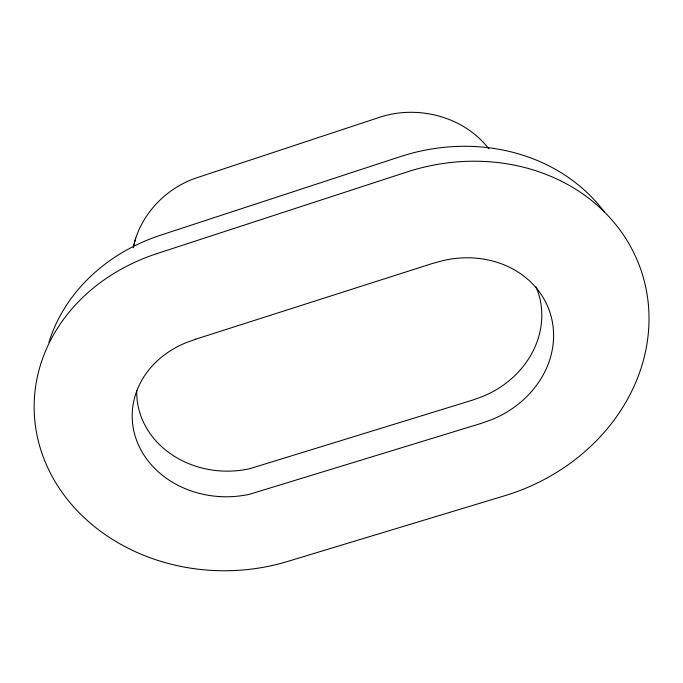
<?xml version="1.0" encoding="UTF-8"?>
<svg xmlns="http://www.w3.org/2000/svg" width="683" height="683" viewBox="0 0 683 683"><rect width="100%" height="100%" fill="white"/><g stroke="black" fill="none" stroke-linecap="round" stroke-linejoin="round"><path stroke-width="1.02" d="M135.678 238.188L133.287 247.366C140.135 214.71 166.012 187.697 197.549 177.52L378.416 117.689C416.997 104.354 463.595 116.127 488.823 148.826M156.945 253.615L406.855 172.014A193.391 169.068 -19.4 0 1 642.609 275.104A193.391 169.068 -19.4 0 1 504.908 495.67L287.458 561.494A190.241 163.894 0 0 1 45.693 463.074A190.241 163.894 0 0 1 156.945 253.615M604.66 212.362A185.802 164.014 -19.8 0 0 400.272 156.646L160.778 235.131A182.89 159.19 0.3 0 0 48.886 342.405M136.754 390.761A90.515 78.639 0.2 0 0 249.765 468.7L472.038 400.281L482.027 396.738A91.949 81.012 -19.6 0 0 536.018 286.869M195.731 339.178L185.025 343.131A94.134 80.944 -0.1 0 0 137.992 443.865A94.134 80.944 -0.1 0 0 249.756 494.219L480.721 423.528L491.111 419.874A95.68 83.488 -19.3 0 0 550.532 314.325A95.68 83.488 -19.3 0 0 443.506 260.471L432.091 263.587L195.731 339.178"/></g></svg>
